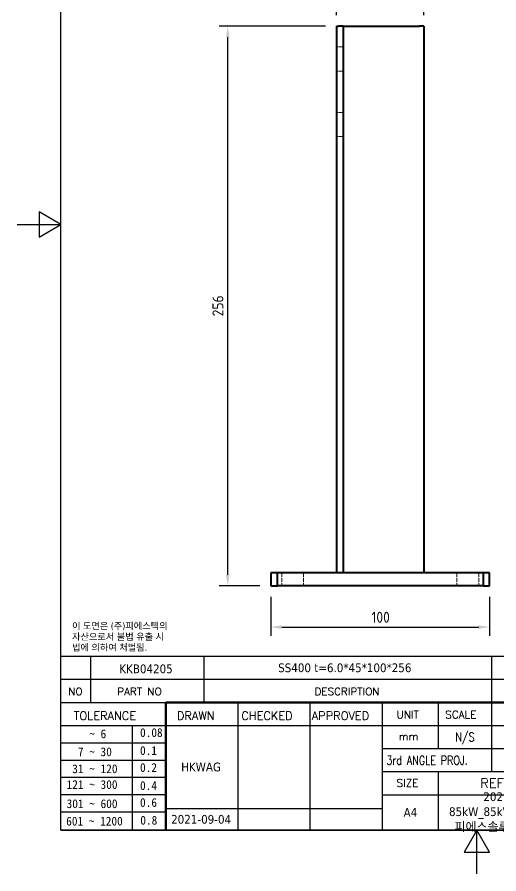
# Model space of a CAD drawing. Header units: millimetres. Extents: x 0 to 420, y 0 to 594.
# Drawn here: x 0 to 220.1, y 0 to 391.8 of the extents above; entities that cross this region are included whole.
import ezdxf
from ezdxf.enums import TextEntityAlignment as Align

# ---------------------------------------------------------------- set-up
doc = ezdxf.new("R2010")
doc.units = ezdxf.units.MM
doc.header["$LTSCALE"] = 2
doc.linetypes.add('DASHED', pattern=[0.2067, 0.1654, -0.0413])
doc.layers.get('0').update_dxf_attribs({"color": 3, "lineweight": 25})
for name, color, linetype, lineweight in [('가려진 것(ISO)', 2, 'DASHED', 18), ('가시적인 것(ISO)', 3, 'Continuous', 40), ('경계(ISO)', 7, 'Continuous', 25), ('기호(ISO)', 5, 'Continuous', 25), ('제목(ISO)', 5, 'Continuous', 50), ('치수(ISO)', 2, 'Continuous', 25), ('해치(ISO)', 7, 'Continuous', 18)]:
    doc.layers.add(name, color=color, linetype=linetype, lineweight=lineweight)
doc.styles.add('HAN_291', font='')
doc.styles.add('HAN_370', font='', dxfattribs={"width": 2})
doc.styles.add('RC_284', font='ROMANC.shx')
doc.styles.add('RC_287', font='ROMANC.shx')
doc.styles.add('RC_292', font='ROMANC.shx')
doc.styles.add('ROMANT_294', font='romant.shx')
doc.styles.add('문자 텍스트_PSTEK_POSCO', font='isocp.shx')
doc.styles.add('치수 텍스트_PSTEK_POSCO', font='isocp.shx')
doc.styles.add('텍스트 스타일198', font='tahoma.ttf')
doc.styles.add('텍스트 스타일333', font='ROMANC.shx', dxfattribs={"width": 0.800000011920929})
doc.styles.get('HAN_291').set_extended_font_data('GulimChe')
doc.styles.get('HAN_370').set_extended_font_data('GulimChe')
doc.dimstyles.new('치수_PSTEK_POSCO', dxfattribs={"dimscale": 2, "dimtxt": 2.5, "dimasz": 2.5, "dimexe": 2, "dimexo": 2.5, "dimgap": 1, "dimtad": 1, "dimrnd": 1e-08, "dimdsep": 46, "dimtxsty": '치수 텍스트_PSTEK_POSCO', "dimcen": 0.09, "dimdle": 10, "dimclrd": 7, "dimclre": 7, "dimclrt": 2, "dimadec": 1, "dimazin": 2, "dimtfac": 1, "dimtmove": 0, "dimatfit": 3, "dimfxl": 0, "dimtolj": 1, "dimlwd": -1, "dimlwe": -1, "dimarcsym": 0})

# ---------------------------------------------------------------- blocks, each defined once
blk = doc.blocks.new('경계 Default Border')
at = {"layer": '경계(ISO)', "flags": 128}
for points in [[(10, 10), (10, 287.0000076293945), (200, 287.0000076293945), (200, 10), (10, 10)], [(0, 148.5000038146973), (10, 148.5000038146973), (5, 151.3867473602295), (5, 145.6132507324219), (10, 148.5000038146973)], [(105, 0), (105, 10), (102.1132469177246, 5), (107.8867530822754, 5), (105, 10)]]:
    blk.add_lwpolyline(points, dxfattribs=at)
blk = doc.blocks.new('제목 블록 PSTEK')
for color, points in [(252, [(317.2195697678507, 17.0593801673321), (322.0326348870767, 21.62682475217465), (322.2781991042243, 21.94392121864296), (317.0471853425802, 16.97985676345368), (318.7512090904202, 16.1899260703855), (316.0018030350395, 12.71868385740789), (316.3356552234328, 13.00206718743325), (318.9235935156908, 16.2694494742633)]), (5, [(321.6183518841322, 17.4193704504104), (319.5281351041078, 18.24969419629727), (322.4505835294948, 22.02344462252142), (317.2195697678507, 17.0593801673321), (318.9235935156908, 16.2694494742633), (316.1741874603099, 12.79820726128571)]), (1, [(324.4839107253602, 19.60711530335299), (325.2419748254881, 19.60711530335299), (325.2419748254881, 20.25857663940324), (321.2266040451076, 20.25857663940324), (321.2266040451076, 19.60711530335299), (321.9846681452406, 19.60711530335299), (321.9846681452406, 15.3430047401139), (324.4839107253602, 15.3430047401139)]), (252, [(321.9846681452406, 19.60711530335299), (321.4042753185749, 19.60711530335299), (321.4042753185749, 19.45905590879572), (321.9846681452406, 19.45905590879572)]), (252, [(324.6615819988275, 19.45905590879572), (325.4196460989604, 19.45905590879572), (325.4196460989604, 20.11051724484596), (325.2419748254881, 20.11051724484596), (325.2419748254881, 19.60711530335299), (324.4839107253602, 19.60711530335299), (324.4839107253602, 15.3430047401139), (322.1623394187076, 15.3430047401139), (322.1623394187076, 15.19494534555726), (324.6615819988275, 15.19494534555726)]), (1, [(329.2277337269622, 20.25857663940324), (325.65654113025, 20.25857663940324), (325.65654113025, 15.3430047401139), (329.3580259941756, 15.3430047401139), (329.3580259941756, 15.9944660761648), (328.1137701654877, 15.9944660761648), (328.1137701654877, 17.56360607323003), (329.2277337269622, 17.56360607323003), (329.2277337269622, 18.25543873810179), (328.1137701654877, 18.25543873810179), (328.1137701654877, 19.60711530335299), (329.2277337269622, 19.60711530335299)]), (252, [(328.2914414389548, 19.45905590879572), (329.4054050004294, 19.45905590879572), (329.4054050004294, 20.11051724484596), (329.2277337269622, 20.11051724484596), (329.2277337269622, 19.60711530335299), (328.1137701654877, 19.60711530335299), (328.1137701654877, 18.25543873810179), (328.2914414389548, 18.25543873810179)]), (1, [(332.3312149849806, 20.25857663940324), (329.8592894925411, 20.25857663940324), (329.8592894925411, 15.3430047401139), (332.3312149849806, 15.3430047401139), (332.3312149849806, 17.4318630164523), (333.0701931098801, 15.3430047401139), (335.4855464857051, 15.3430047401139), (334.2514536401189, 19.30614745124769), (335.4379594596742, 20.25857663940324), (334.3071782107978, 20.25857663940324), (332.3312149849806, 18.99741471888304)]), (252, [(332.5088862584528, 20.1105172448466), (332.3312149849806, 20.1105172448466), (332.3312149849806, 18.99741471888368), (332.5088862584528, 19.11081371413894)]), (252, [(335.6156307331414, 20.11051724484596), (335.2535118015555, 20.11051724484596), (334.2514536401189, 19.30614745124769), (335.4855464857051, 15.3430047401139), (333.1954852176545, 15.3430047401139), (333.2478643833523, 15.19494534555726), (335.6632177591723, 15.19494534555726), (334.4291249135862, 19.15808805669106)]), (252, [(328.2914414389548, 17.41554667867274), (329.4054050004294, 17.41554667867274), (329.4054050004294, 18.10737934354514), (329.2277337269622, 18.10737934354514), (329.2277337269622, 17.56360607323003), (328.1137701654877, 17.56360607323003), (328.1137701654877, 15.9944660761648), (328.2914414389548, 15.9944660761648)]), (252, [(329.5356972676428, 15.8464066816075), (329.3580259941756, 15.8464066816075), (329.3580259941756, 15.3430047401139), (325.8342124037171, 15.3430047401139), (325.8342124037171, 15.19494534555726), (329.5356972676428, 15.19494534555726)]), (252, [(332.5088862584528, 16.92964231796647), (332.3312149849806, 17.43186301645164), (332.3312149849806, 15.3430047401139), (330.0369607660135, 15.3430047401139), (330.0369607660135, 15.19494534555726), (332.5088862584528, 15.19494534555726)])]:
    blk.add_hatch(color=color).paths.add_polyline_path(points)
h = blk.add_hatch(color=1)
edge = h.paths.add_edge_path(flags=0)
edge.add_line((314.2242174273352, 19.60711530335299), (314.2242174273352, 17.00126995915134))
edge.add_line((314.2242174273352, 17.00126995915134), (314.3485873187598, 17.00126995915134))
edge.add_arc((314.3485873187598, 17.6527312952023), 0.6514613360509371, 270, 360)
edge.add_line((315.0000486548106, 17.6527312952023), (315.0000486548106, 18.95565396730211))
edge.add_arc((314.3485873187598, 18.95565396730212), 0.6514613360508712, 0, 90)
edge.add_line((314.3485873187598, 19.60711530335299), (314.2242174273352, 19.60711530335299))
edge = h.paths.add_edge_path()
edge.add_arc((314.9847713324306, 18.28938669179658), 1.969189947606664, 269.9999999999959, 450)
edge.add_line((314.9847713324306, 20.25857663940318), (311.7664314776902, 20.25857663940324))
edge.add_line((311.7664314776902, 20.25857663940324), (311.7664314776902, 15.3430047401139))
edge.add_line((311.7664314776902, 15.3430047401139), (314.2242174273352, 15.3430047401139))
edge.add_line((314.2242174273352, 15.3430047401139), (314.2242174273352, 16.32019674418991))
edge.add_line((314.2242174273352, 16.32019674418991), (314.9847713324307, 16.32019674418991))
h = blk.add_hatch(color=252)
edge = h.paths.add_edge_path()
edge.add_arc((314.9847713324309, 18.28938669179657), 1.969189947606666, 270, 406.8278729790604)
edge.add_arc((315.1624426058984, 18.1413272972396), 1.969189947606962, -90, 53.560984836317004, ccw=False)
edge.add_line((315.1624426058984, 16.17213734963263), (314.4018887008024, 16.17213734963263))
edge.add_line((314.4018887008024, 16.17213734963263), (314.4018887008024, 15.19494534555726))
edge.add_line((314.4018887008024, 15.19494534555726), (311.9441027511573, 15.19494534555726))
edge.add_line((311.9441027511573, 15.19494534555726), (311.9441027511573, 15.3430047401139))
edge.add_line((311.9441027511573, 15.3430047401139), (314.2242174273352, 15.3430047401139))
edge.add_line((314.2242174273352, 15.3430047401139), (314.2242174273352, 16.32019674418991))
edge.add_line((314.2242174273352, 16.32019674418991), (314.9847713324309, 16.32019674418991))
h = blk.add_hatch(color=252)
edge = h.paths.add_edge_path()
edge.add_line((314.4018887008024, 19.45905590879572), (314.5262585922315, 19.45905590879572))
edge.add_arc((314.5262585922314, 18.80759457274939), 0.6514613360463194, 60.4189348879147, 90.00000000000318, ccw=False)
edge.add_arc((314.3485873187602, 18.95565396730057), 0.6514613360524251, 39.96992292766206, 90.00000000009999)
edge.add_line((314.3485873187591, 19.60711530335307), (314.2242174273352, 19.60711530335298))
edge.add_line((314.2242174273352, 19.60711530335299), (314.2242174273352, 17.00126995915134))
edge.add_line((314.2242174273352, 17.00126995915134), (314.3485873187591, 17.00126995915134))
edge.add_arc((314.3485873187568, 17.652731295233), 0.6514613360816299, 270.0000000002, 274.6930825552478)
edge.add_line((314.4018887008024, 17.0034541317032), (314.4018887008024, 19.45905590879572))
at = {"layer": '해치(ISO)', "true_color": 0x27d1fc}
h = blk.add_hatch(color=140, dxfattribs=at)
edge = h.paths.add_edge_path()
edge.add_ellipse((330.3660919371412, 20.15576403068321), major_axis=(9.100907360794343, 0), ratio=0.4069904968023172, start_angle=301.3098473703837, end_angle=507.7436900681698)
edge.add_ellipse((331.5340919371412, 20.4634168429492), major_axis=(-9.82350664112931, 0), ratio=0.3942600559756514, start_angle=111.51207141178469, end_angle=334.47025347086895, ccw=False)
edge.add_line((335.1363447531188, 16.8601935978785), (335.0955236905705, 16.99119398620872))
at = {"color": 180}
for p, q in [((182.475792979055, 11.79100474011392), (182.4757929790549, 51.56524660363496)), ((182.4757929790549, 51.56524660363496), (372.4757929537551, 51.56524660363496)), ((189.2651435055721, 51.56524660363496), (189.2651435055722, 41.00524660363494)), ((215.2152739891528, 41.00524660363494), (215.2152739891528, 51.56524660363496)), ((280.8758854511282, 51.56524660363496), (280.8758854511282, 41.00524660363494)), ((310.0881549537552, 51.56524660363496), (310.0881549537553, 41.00524660363494)), ((316.9044520275131, 51.56524660363496), (316.9044520275127, 41.00524660363494)), ((338.4566026226726, 51.56524660363496), (338.4566026226727, 41.00524660363494)), ((372.4757929537551, 51.56524660363496), (372.4757929537551, 11.79100474011389)), ((182.475792979055, 46.2852466036349), (372.4757929537551, 46.28524660363492)), ((182.475792979055, 41.00524660363493), (206.451475290024, 41.00524660363493)), ((222.9401812389276, 11.79100474011392), (222.9401812389276, 41.00524660363494)), ((239.4288871878316, 11.79100474011392), (239.4288871878316, 41.00524660363494)), ((255.9175931367356, 11.79100474011392), (255.9175931367356, 41.00524660363494)), ((268.6918866058747, 41.00524660363494), (268.6918866058747, 30.44524660363498)), ((280.8758854511282, 41.00524660363494), (280.8758854511282, 25.16524660363502)), ((310.088154953755, 41.00524660363494), (310.088154953755, 11.79100474011392)), ((182.475792979055, 35.72524660363497), (206.451475290024, 35.72524660363497)), ((198.8621818849491, 12.02524660363491), (198.8621818849491, 35.72524660363497)), ((206.451475290024, 35.72524660363497), (372.4757929537551, 35.72524660363497)), ((182.475792979055, 31.77524660363492), (206.451475290024, 31.77524660363492)), ((255.917593136736, 30.44524660363498), (372.4757929537552, 30.44524660363501)), ((182.475792979055, 27.82524660363487), (206.451475290024, 27.82524660363487)), ((182.475792979055, 23.87524660363505), (206.451475290024, 23.87524660363505)), ((255.9175931367359, 25.16524660363502), (372.4757929537552, 25.165246603635)), ((268.6918866058744, 25.16524660363502), (268.6918866058744, 11.79100474011392)), ((182.475792979055, 19.92524660363478), (206.451475290024, 19.92524660363478)), ((255.9175931367359, 19.88524660363481), (310.0881549537553, 19.88524660363481)), ((182.475792979055, 15.97524660363496), (206.451475290024, 15.97524660363496)), ((206.451475290024, 16.74100474011396), (255.9175931367359, 16.74100474011396)), ((182.475792979055, 11.79100474011392), (372.4757929537551, 11.79100474011389))]:
    blk.add_line(p, q, dxfattribs=at)
at = {"color": 7, "lineweight": 50}
for p, q in [((206.4514752900237, 11.79100474011392), (206.4514752900237, 41.00524660363494)), ((206.451475290024, 41.00524660363494), (372.4757929537551, 41.00524660363496))]:
    blk.add_line(p, q, dxfattribs=at)
at = {"color": 7}
for p, q in [((322.2781991042243, 21.94392121864296), (317.0471853425802, 16.97985676345368)), ((322.4505835294948, 22.02344462252142), (317.2195697678507, 17.0593801673321)), ((317.2195697678507, 17.0593801673321), (322.0326348870767, 21.62682475217465)), ((319.5281351041078, 18.24969419629727), (322.4505835294948, 22.02344462252142)), ((322.0326348870767, 21.62682475217465), (322.2781991042243, 21.94392121864296)), ((311.7664314776902, 20.25900474011391), (311.7664314776902, 15.34300474011391)), ((314.9847713324309, 20.25857663940324), (311.7664314776902, 20.25857663940324)), ((314.9847713324309, 20.25857663940324), (311.7664314776902, 20.25857663940324)), ((311.7664314776902, 20.25857663940324), (311.7664314776902, 15.3430047401139)), ((314.2242174273352, 17.00126995915134), (314.2242174273352, 19.60711530335299)), ((314.2242174273352, 19.60711530335299), (314.3485873187591, 19.60711530335299)), ((314.3485873187591, 19.60711530335299), (314.2242174273352, 19.60711530335299)), ((314.2242174273352, 19.60711530335299), (314.2242174273352, 17.00126995915134)), ((314.2242174273352, 17.00126995915134), (314.2242174273352, 19.60711530335299)), ((314.2242174273352, 19.60711530335299), (314.3485873187591, 19.60711530335299)), ((325.2419748254881, 20.25857663940324), (321.2266040451076, 20.25857663940324)), ((321.2266040451076, 20.25857663940324), (321.2266040451076, 19.60711530335299)), ((325.2419748254881, 20.25857663940324), (321.2266040451076, 20.25857663940324)), ((321.2266040451076, 20.25857663940324), (321.2266040451076, 19.60711530335299)), ((321.2266040451076, 19.60711530335299), (321.9846681452406, 19.60711530335299)), ((321.2266040451076, 19.60711530335299), (321.9846681452406, 19.60711530335299)), ((321.4042753185749, 19.60711530335299), (321.4042753185749, 19.45905590879572)), ((321.9846681452406, 19.60711530335299), (321.4042753185749, 19.60711530335299)), ((321.9846681452406, 19.60711530335299), (321.9846681452406, 15.3430047401139)), ((321.9846681452406, 19.45905590879572), (321.9846681452406, 19.60711530335299)), ((321.9846681452406, 19.60711530335299), (321.9846681452406, 15.3430047401139)), ((324.4839107253602, 19.60711530335299), (325.2419748254881, 19.60711530335299)), ((324.4839107253602, 15.3430047401139), (324.4839107253602, 19.60711530335299)), ((325.2419748254881, 19.60711530335299), (324.4839107253602, 19.60711530335299)), ((324.4839107253602, 19.60711530335299), (324.4839107253602, 15.3430047401139)), ((324.4839107253602, 19.60711530335299), (325.2419748254881, 19.60711530335299)), ((324.4839107253602, 15.3430047401139), (324.4839107253602, 19.60711530335299)), ((325.2419748254881, 19.60711530335299), (325.2419748254881, 20.25857663940324)), ((325.2419748254881, 19.60711530335299), (325.2419748254881, 20.25857663940324)), ((325.4196460989604, 20.11051724484596), (325.2419748254881, 20.11051724484596)), ((325.2419748254881, 20.11051724484596), (325.2419748254881, 19.60711530335299)), ((325.4196460989604, 19.45905590879572), (325.4196460989604, 20.11051724484596)), ((329.2277337269622, 20.25857663940324), (325.65654113025, 20.25857663940324)), ((325.65654113025, 20.25857663940324), (325.65654113025, 15.3430047401139)), ((325.65654113025, 20.25857663940324), (325.65654113025, 15.3430047401139)), ((329.2277337269622, 20.25857663940324), (325.65654113025, 20.25857663940324)), ((328.1137701654877, 18.25543873810179), (328.1137701654877, 19.60711530335299)), ((328.1137701654877, 19.60711530335299), (329.2277337269622, 19.60711530335299)), ((329.2277337269622, 19.60711530335299), (328.1137701654877, 19.60711530335299)), ((328.1137701654877, 19.60711530335299), (328.1137701654877, 18.25543873810179)), ((328.1137701654877, 18.25543873810179), (328.1137701654877, 19.60711530335299)), ((328.1137701654877, 19.60711530335299), (329.2277337269622, 19.60711530335299)), ((329.2277337269622, 19.60711530335299), (329.2277337269622, 20.25857663940324)), ((329.2277337269622, 19.60711530335299), (329.2277337269622, 20.25857663940324)), ((329.4054050004294, 20.11051724484596), (329.2277337269622, 20.11051724484596)), ((329.2277337269622, 20.11051724484596), (329.2277337269622, 19.60711530335299)), ((329.4054050004294, 19.45905590879572), (329.4054050004294, 20.11051724484596)), ((332.3312149849806, 20.25857663940324), (329.8592894925411, 20.25857663940324)), ((329.8592894925411, 20.25857663940324), (329.8592894925411, 15.3430047401139)), ((329.8592894925411, 20.25857663940324), (329.8592894925411, 15.3430047401139)), ((332.3312149849806, 20.25857663940324), (329.8592894925411, 20.25857663940324)), ((334.3071782107978, 20.25857663940324), (332.3312149849806, 18.99741471888304)), ((332.3312149849806, 18.99741471888304), (332.3312149849806, 20.25857663940324)), ((334.3071782107978, 20.25857663940324), (332.3312149849806, 18.99741471888304)), ((332.3312149849806, 18.99741471888304), (332.3312149849806, 20.25857663940324)), ((332.5088862584528, 20.1105172448466), (332.3312149849806, 20.1105172448466)), ((332.3312149849806, 20.1105172448466), (332.3312149849806, 18.99741471888368)), ((332.5088862584528, 19.11081371413894), (332.5088862584528, 20.1105172448466)), ((334.2514536401189, 19.30614745124769), (335.4379594596742, 20.25857663940324)), ((334.2514536401189, 19.30614745124769), (335.4379594596742, 20.25857663940324)), ((335.2535118015555, 20.11051724484596), (334.2514536401189, 19.30614745124769)), ((335.4379594596742, 20.25857663940324), (334.3071782107978, 20.25857663940324)), ((335.4379594596742, 20.25857663940324), (334.3071782107978, 20.25857663940324)), ((334.4291249135862, 19.15808805669104), (335.6156307331414, 20.11051724484596)), ((335.6156307331414, 20.11051724484596), (335.2535118015555, 20.11051724484596)), ((314.4018887008024, 19.45905590879572), (314.5262585922314, 19.45905590879572)), ((314.4018887008024, 17.0034541317032), (314.4018887008024, 19.45905590879572)), ((315.0000486548106, 18.95565396730275), (315.0000486548106, 17.65273129520161)), ((315.0000486548106, 18.95565396730275), (315.0000486548106, 17.65273129520161)), ((321.6183518841322, 17.4193704504104), (319.5281351041078, 18.24969419629727)), ((321.4042753185749, 19.45905590879572), (321.9846681452406, 19.45905590879572)), ((324.6615819988275, 19.45905590879572), (325.4196460989604, 19.45905590879572)), ((324.6615819988275, 15.19494534555726), (324.6615819988275, 19.45905590879572)), ((329.2277337269622, 18.25543873810179), (328.1137701654877, 18.25543873810179)), ((328.1137701654877, 18.25543873810179), (328.2914414389548, 18.25543873810179)), ((329.2277337269622, 18.25543873810179), (328.1137701654877, 18.25543873810179)), ((328.2914414389548, 18.25543873810179), (328.2914414389548, 19.45905590879572)), ((328.2914414389548, 19.45905590879572), (329.4054050004294, 19.45905590879572)), ((329.2277337269622, 17.56360607323003), (329.2277337269622, 18.25543873810179)), ((329.2277337269622, 17.56360607323003), (329.2277337269622, 18.25543873810179)), ((329.4054050004294, 18.10737934354514), (329.2277337269622, 18.10737934354514)), ((329.2277337269622, 18.10737934354514), (329.2277337269622, 17.56360607323003)), ((329.4054050004294, 17.41554667867274), (329.4054050004294, 18.10737934354514)), ((332.3312149849806, 18.99741471888368), (332.5088862584528, 19.11081371413894)), ((335.4855464857051, 15.3430047401139), (334.2514536401189, 19.30614745124769)), ((334.2514536401189, 19.30614745124769), (335.4855464857051, 15.3430047401139)), ((335.4855464857051, 15.3430047401139), (334.2514536401189, 19.30614745124769)), ((335.6632177591723, 15.19494534555726), (334.4291249135862, 19.15808805669104)), ((345.0447381189468, 17.50375595811051), (344.9867755289346, 17.689895936919)), ((314.3485873187591, 17.00126995915134), (314.2242174273352, 17.00126995915134)), ((314.2242174273352, 17.00126995915134), (314.3485873187591, 17.00126995915134)), ((314.3485873187591, 17.00126995915134), (314.2242174273352, 17.00126995915134)), ((314.2242174273352, 16.32019674418991), (314.9847713324309, 16.32019674418991)), ((314.2242174273352, 15.3430047401139), (314.2242174273352, 16.32019674418991)), ((314.9847713324309, 16.32019674418991), (314.2242174273352, 16.32019674418991)), ((314.2242174273352, 16.32019674418991), (314.2242174273352, 15.3430047401139)), ((314.2242174273352, 16.32019674418991), (314.9847713324309, 16.32019674418991)), ((314.2242174273352, 15.3430047401139), (314.2242174273352, 16.32019674418991)), ((314.4018887008024, 16.17213734963263), (315.162442605898, 16.17213734963263)), ((314.4018887008024, 15.19494534555726), (314.4018887008024, 16.17213734963263)), ((318.7512090904202, 16.1899260703855), (316.0018030350395, 12.71868385740789)), ((316.1741874603099, 12.79820726128571), (321.6183518841322, 17.4193704504104)), ((318.9235935156908, 16.2694494742633), (316.1741874603099, 12.79820726128571)), ((316.3356552234328, 13.00206718743325), (318.9235935156908, 16.2694494742633)), ((317.0471853425802, 16.97985676345368), (318.7512090904202, 16.1899260703855)), ((318.9235935156908, 16.2694494742633), (317.2195697678507, 17.0593801673321)), ((317.2195697678507, 17.0593801673321), (318.9235935156908, 16.2694494742633)), ((328.1137701654877, 17.56360607323003), (329.2277337269622, 17.56360607323003)), ((328.1137701654877, 15.9944660761648), (328.1137701654877, 17.56360607323003)), ((329.2277337269622, 17.56360607323003), (328.1137701654877, 17.56360607323003)), ((328.1137701654877, 17.56360607323003), (328.1137701654877, 15.9944660761648)), ((328.1137701654877, 17.56360607323003), (329.2277337269622, 17.56360607323003)), ((328.1137701654877, 15.9944660761648), (328.1137701654877, 17.56360607323003)), ((329.3580259941756, 15.9944660761648), (328.1137701654877, 15.9944660761648)), ((328.1137701654877, 15.9944660761648), (328.2914414389548, 15.9944660761648)), ((329.3580259941756, 15.9944660761648), (328.1137701654877, 15.9944660761648)), ((328.2914414389548, 15.9944660761648), (328.2914414389548, 17.41554667867274)), ((328.2914414389548, 17.41554667867274), (329.4054050004294, 17.41554667867274)), ((329.3580259941756, 15.3430047401139), (329.3580259941756, 15.9944660761648)), ((329.3580259941756, 15.3430047401139), (329.3580259941756, 15.9944660761648)), ((329.5356972676428, 15.8464066816075), (329.3580259941756, 15.8464066816075)), ((329.3580259941756, 15.8464066816075), (329.3580259941756, 15.3430047401139)), ((329.5356972676428, 15.19494534555726), (329.5356972676428, 15.8464066816075)), ((332.3312149849806, 17.4318630164523), (333.0701931098801, 15.3430047401139)), ((332.3312149849806, 15.3430047401139), (332.3312149849806, 17.4318630164523)), ((332.5088862584528, 16.92964231796647), (332.3312149849806, 17.43186301645164)), ((332.3312149849806, 17.43186301645164), (332.3312149849806, 15.3430047401139)), ((332.3312149849806, 17.4318630164523), (333.0701931098801, 15.3430047401139)), ((332.3312149849806, 15.3430047401139), (332.3312149849806, 17.4318630164523)), ((332.5088862584528, 15.19494534555726), (332.5088862584528, 16.92964231796647)), ((311.7664314776902, 15.3430047401139), (314.2242174273352, 15.3430047401139)), ((311.7664314776902, 15.3430047401139), (314.2242174273352, 15.3430047401139)), ((314.2242174273352, 15.3430047401139), (311.9441027511573, 15.3430047401139)), ((311.9441027511573, 15.3430047401139), (311.9441027511573, 15.19494534555726)), ((311.9441027511573, 15.19494534555726), (314.4018887008024, 15.19494534555726)), ((321.9846681452406, 15.3430047401139), (324.4839107253602, 15.3430047401139)), ((321.9846681452406, 15.3430047401139), (324.4839107253602, 15.3430047401139)), ((324.4839107253602, 15.3430047401139), (322.1623394187076, 15.3430047401139)), ((322.1623394187076, 15.3430047401139), (322.1623394187076, 15.19494534555726)), ((322.1623394187076, 15.19494534555726), (324.6615819988275, 15.19494534555726)), ((325.65654113025, 15.3430047401139), (329.3580259941756, 15.3430047401139)), ((325.65654113025, 15.3430047401139), (329.3580259941756, 15.3430047401139)), ((329.3580259941756, 15.3430047401139), (325.8342124037171, 15.3430047401139)), ((325.8342124037171, 15.3430047401139), (325.8342124037171, 15.19494534555726)), ((325.8342124037171, 15.19494534555726), (329.5356972676428, 15.19494534555726)), ((329.8592894925411, 15.3430047401139), (332.3312149849806, 15.3430047401139)), ((329.8592894925411, 15.3430047401139), (332.3312149849806, 15.3430047401139)), ((332.3312149849806, 15.3430047401139), (330.0369607660135, 15.3430047401139)), ((330.0369607660135, 15.3430047401139), (330.0369607660135, 15.19494534555726)), ((330.0369607660135, 15.19494534555726), (332.5088862584528, 15.19494534555726)), ((333.0701931098801, 15.3430047401139), (335.4855464857051, 15.3430047401139)), ((333.0701931098801, 15.3430047401139), (335.4855464857051, 15.3430047401139)), ((335.4855464857051, 15.3430047401139), (333.1954852176545, 15.3430047401139)), ((333.1954852176545, 15.3430047401139), (333.2478643833523, 15.19494534555726)), ((333.2478643833523, 15.19494534555726), (335.6632177591723, 15.19494534555726)), ((316.0018030350395, 12.71868385740789), (316.3356552234328, 13.00206718743325))]:
    blk.add_line(p, q, dxfattribs=at)
at = {"color": 5}
for p, q in [((322.4505835294948, 22.02344462252142), (317.2195697678507, 17.0593801673321)), ((319.5281351041078, 18.24969419629727), (322.4505835294948, 22.02344462252142)), ((321.6183518841322, 17.4193704504104), (319.5281351041078, 18.24969419629727)), ((316.1741874603099, 12.79820726128571), (321.6183518841322, 17.4193704504104)), ((318.9235935156908, 16.2694494742633), (316.1741874603099, 12.79820726128571)), ((317.2195697678507, 17.0593801673321), (318.9235935156908, 16.2694494742633))]:
    blk.add_line(p, q, dxfattribs=at)
at = {"color": 1}
for p, q in [((314.9847713324309, 20.25857663940324), (311.7664314776902, 20.25857663940324)), ((311.7664314776902, 20.25857663940324), (311.7664314776902, 15.3430047401139)), ((314.2242174273352, 17.00126995915134), (314.2242174273352, 19.60711530335299)), ((314.2242174273352, 19.60711530335299), (314.3485873187591, 19.60711530335299)), ((325.2419748254881, 20.25857663940324), (321.2266040451076, 20.25857663940324)), ((321.2266040451076, 20.25857663940324), (321.2266040451076, 19.60711530335299)), ((321.2266040451076, 19.60711530335299), (321.9846681452406, 19.60711530335299)), ((321.9846681452406, 19.60711530335299), (321.9846681452406, 15.3430047401139)), ((324.4839107253602, 19.60711530335299), (325.2419748254881, 19.60711530335299)), ((324.4839107253602, 15.3430047401139), (324.4839107253602, 19.60711530335299)), ((325.2419748254881, 19.60711530335299), (325.2419748254881, 20.25857663940324)), ((329.2277337269622, 20.25857663940324), (325.65654113025, 20.25857663940324)), ((325.65654113025, 20.25857663940324), (325.65654113025, 15.3430047401139)), ((328.1137701654877, 18.25543873810179), (328.1137701654877, 19.60711530335299)), ((328.1137701654877, 19.60711530335299), (329.2277337269622, 19.60711530335299)), ((329.2277337269622, 19.60711530335299), (329.2277337269622, 20.25857663940324)), ((332.3312149849806, 20.25857663940324), (329.8592894925411, 20.25857663940324)), ((329.8592894925411, 20.25857663940324), (329.8592894925411, 15.3430047401139)), ((334.3071782107978, 20.25857663940324), (332.3312149849806, 18.99741471888304)), ((332.3312149849806, 18.99741471888304), (332.3312149849806, 20.25857663940324)), ((334.2514536401189, 19.30614745124769), (335.4379594596742, 20.25857663940324)), ((335.4379594596742, 20.25857663940324), (334.3071782107978, 20.25857663940324)), ((315.0000486548106, 18.95565396730275), (315.0000486548106, 17.65273129520161)), ((329.2277337269622, 18.25543873810179), (328.1137701654877, 18.25543873810179)), ((329.2277337269622, 17.56360607323003), (329.2277337269622, 18.25543873810179)), ((335.4855464857051, 15.3430047401139), (334.2514536401189, 19.30614745124769)), ((314.3485873187591, 17.00126995915134), (314.2242174273352, 17.00126995915134)), ((314.2242174273352, 16.32019674418991), (314.9847713324309, 16.32019674418991)), ((314.2242174273352, 15.3430047401139), (314.2242174273352, 16.32019674418991)), ((328.1137701654877, 17.56360607323003), (329.2277337269622, 17.56360607323003)), ((328.1137701654877, 15.9944660761648), (328.1137701654877, 17.56360607323003)), ((329.3580259941756, 15.9944660761648), (328.1137701654877, 15.9944660761648)), ((329.3580259941756, 15.3430047401139), (329.3580259941756, 15.9944660761648)), ((332.3312149849806, 17.4318630164523), (333.0701931098801, 15.3430047401139)), ((332.3312149849806, 15.3430047401139), (332.3312149849806, 17.4318630164523)), ((311.7664314776902, 15.3430047401139), (314.2242174273352, 15.3430047401139)), ((321.9846681452406, 15.3430047401139), (324.4839107253602, 15.3430047401139)), ((325.65654113025, 15.3430047401139), (329.3580259941756, 15.3430047401139)), ((329.8592894925411, 15.3430047401139), (332.3312149849806, 15.3430047401139)), ((333.0701931098801, 15.3430047401139), (335.4855464857051, 15.3430047401139))]:
    blk.add_line(p, q, dxfattribs=at)
at = {"color": 7}
for centre, radius, start, end in [((314.3485873187598, 18.95565396730211), 0.6514613360508712, 0, 90), ((314.3485873187602, 18.95565396730057), 0.6514613360524251, 39.96992292766117, 90), ((314.3485873187598, 18.95565396730212), 0.6514613360508712, 0, 90), ((314.9847713324309, 18.28938669179658), 1.969189947606665, 270, 90), ((314.9847713324309, 18.28938669179658), 1.969189947606665, 270, 90), ((314.9847713324307, 18.2893866917965), 1.969189947606594, 270, 46.82787297909833), ((315.1624426058984, 18.1413272972396), 1.969189947606961, 270, 53.56098483636067), ((314.3485873187597, 17.65273129520228), 0.6514613360509381, 270, 0), ((314.3485873187598, 17.6527312952023), 0.6514613360509381, 270, 0), ((314.5262585922314, 18.80759457274939), 0.6514613360463193, 60.41893488791137, 90), ((314.3485873187568, 17.652731295233), 0.6514613360816299, 270, 274.6930825552478)]:
    blk.add_arc(centre, radius, start, end, dxfattribs=at)
at = {"color": 1}
for centre, radius, start, end in [((314.3485873187598, 18.95565396730211), 0.6514613360508712, 0, 90), ((314.9847713324309, 18.28938669179657), 1.969189947606665, 270, 90), ((314.3485873187598, 17.6527312952023), 0.6514613360509381, 270, 0)]:
    blk.add_arc(centre, radius, start, end, dxfattribs=at)
at = {"layer": '제목(ISO)', "lineweight": 18}
blk.add_line((182.475792979055, 35.72500474011393), (182.475792979055, 11.79100474011392), dxfattribs=at)
at = {"layer": '제목(ISO)'}
for p, q in [((322.2781991042243, 21.94392121864296), (317.0471853425802, 16.97985676345368)), ((322.4505835294948, 22.02344462252142), (317.2195697678507, 17.0593801673321)), ((317.2195697678507, 17.0593801673321), (322.0326348870767, 21.62682475217465)), ((319.5281351041078, 18.24969419629727), (322.4505835294948, 22.02344462252142)), ((322.0326348870767, 21.62682475217465), (322.2781991042243, 21.94392121864296)), ((314.9847713324306, 20.25857663940324), (311.7664314776902, 20.25857663940324)), ((311.7664314776902, 20.25857663940324), (311.7664314776902, 15.3430047401139)), ((314.2242174273352, 17.00126995915134), (314.2242174273352, 19.60711530335299)), ((314.2242174273352, 19.60711530335299), (314.3485873187598, 19.60711530335299)), ((314.3485873187591, 19.60711530335299), (314.2242174273352, 19.60711530335299)), ((314.2242174273352, 19.60711530335299), (314.2242174273352, 17.00126995915134)), ((325.2419748254881, 20.25857663940324), (321.2266040451076, 20.25857663940324)), ((321.2266040451076, 20.25857663940324), (321.2266040451076, 19.60711530335299)), ((321.2266040451076, 19.60711530335299), (321.9846681452406, 19.60711530335299)), ((321.9846681452406, 19.60711530335299), (321.4042753185749, 19.60711530335299)), ((321.4042753185749, 19.60711530335299), (321.4042753185749, 19.45905590879572)), ((321.9846681452406, 19.60711530335299), (321.9846681452406, 15.3430047401139)), ((321.9846681452406, 19.45905590879572), (321.9846681452406, 19.60711530335299)), ((324.4839107253602, 19.60711530335299), (325.2419748254881, 19.60711530335299)), ((324.4839107253602, 15.3430047401139), (324.4839107253602, 19.60711530335299)), ((325.2419748254881, 19.60711530335299), (324.4839107253602, 19.60711530335299)), ((324.4839107253602, 19.60711530335299), (324.4839107253602, 15.3430047401139)), ((325.2419748254881, 19.60711530335299), (325.2419748254881, 20.25857663940324)), ((325.4196460989604, 20.11051724484596), (325.2419748254881, 20.11051724484596)), ((325.2419748254881, 20.11051724484596), (325.2419748254881, 19.60711530335299)), ((325.4196460989604, 19.45905590879572), (325.4196460989604, 20.11051724484596)), ((329.2277337269622, 20.25857663940324), (325.65654113025, 20.25857663940324)), ((325.65654113025, 20.25857663940324), (325.65654113025, 15.3430047401139)), ((328.1137701654877, 18.25543873810179), (328.1137701654877, 19.60711530335299)), ((328.1137701654877, 19.60711530335299), (329.2277337269622, 19.60711530335299)), ((329.2277337269622, 19.60711530335299), (328.1137701654877, 19.60711530335299)), ((328.1137701654877, 19.60711530335299), (328.1137701654877, 18.25543873810179)), ((329.2277337269622, 19.60711530335299), (329.2277337269622, 20.25857663940324)), ((329.4054050004294, 20.11051724484596), (329.2277337269622, 20.11051724484596)), ((329.2277337269622, 20.11051724484596), (329.2277337269622, 19.60711530335299)), ((329.4054050004294, 19.45905590879572), (329.4054050004294, 20.11051724484596)), ((332.3312149849806, 20.25857663940324), (329.8592894925411, 20.25857663940324)), ((329.8592894925411, 20.25857663940324), (329.8592894925411, 15.3430047401139)), ((334.3071782107978, 20.25857663940324), (332.3312149849806, 18.99741471888304)), ((332.3312149849806, 18.99741471888304), (332.3312149849806, 20.25857663940324)), ((332.5088862584528, 20.1105172448466), (332.3312149849806, 20.1105172448466)), ((332.3312149849806, 20.1105172448466), (332.3312149849806, 18.99741471888368)), ((332.5088862584528, 19.11081371413894), (332.5088862584528, 20.1105172448466)), ((334.2514536401189, 19.30614745124769), (335.4379594596742, 20.25857663940324)), ((335.2535118015555, 20.11051724484596), (334.2514536401189, 19.30614745124769)), ((335.4379594596742, 20.25857663940324), (334.3071782107978, 20.25857663940324)), ((334.4291249135862, 19.15808805669106), (335.6156307331414, 20.11051724484596)), ((335.6156307331414, 20.11051724484596), (335.2535118015555, 20.11051724484596)), ((314.4018887008024, 19.45905590879572), (314.5262585922314, 19.45905590879572)), ((314.4018887008024, 17.0034541317032), (314.4018887008024, 19.45905590879572)), ((315.0000486548106, 18.95565396730211), (315.0000486548106, 17.6527312952023)), ((321.6183518841322, 17.4193704504104), (319.5281351041078, 18.24969419629727)), ((321.4042753185749, 19.45905590879572), (321.9846681452406, 19.45905590879572)), ((324.6615819988275, 19.45905590879572), (325.4196460989604, 19.45905590879572)), ((324.6615819988275, 15.19494534555726), (324.6615819988275, 19.45905590879572)), ((329.2277337269622, 18.25543873810179), (328.1137701654877, 18.25543873810179)), ((328.1137701654877, 18.25543873810179), (328.2914414389548, 18.25543873810179)), ((328.2914414389548, 19.45905590879572), (329.4054050004294, 19.45905590879572)), ((328.2914414389548, 18.25543873810179), (328.2914414389548, 19.45905590879572)), ((329.2277337269622, 17.56360607323003), (329.2277337269622, 18.25543873810179)), ((329.4054050004294, 18.10737934354514), (329.2277337269622, 18.10737934354514)), ((329.2277337269622, 18.10737934354514), (329.2277337269622, 17.56360607323003)), ((329.4054050004294, 17.41554667867274), (329.4054050004294, 18.10737934354514)), ((332.3312149849806, 18.99741471888368), (332.5088862584528, 19.11081371413894)), ((335.4855464857051, 15.3430047401139), (334.2514536401189, 19.30614745124769)), ((334.2514536401189, 19.30614745124769), (335.4855464857051, 15.3430047401139)), ((335.6632177591723, 15.19494534555726), (334.4291249135862, 19.15808805669106)), ((314.3485873187598, 17.00126995915134), (314.2242174273352, 17.00126995915134)), ((314.2242174273352, 17.00126995915134), (314.3485873187591, 17.00126995915134)), ((314.2242174273352, 15.3430047401139), (314.2242174273352, 16.32019674418991)), ((314.2242174273352, 16.32019674418991), (314.9847713324307, 16.32019674418991)), ((314.9847713324309, 16.32019674418991), (314.2242174273352, 16.32019674418991)), ((314.2242174273352, 16.32019674418991), (314.2242174273352, 15.3430047401139)), ((314.4018887008024, 15.19494534555726), (314.4018887008024, 16.17213734963263)), ((314.4018887008024, 16.17213734963263), (315.1624426058984, 16.17213734963263)), ((318.7512090904202, 16.1899260703855), (316.0018030350395, 12.71868385740789)), ((316.1741874603099, 12.79820726128571), (321.6183518841322, 17.4193704504104)), ((318.9235935156908, 16.2694494742633), (316.1741874603099, 12.79820726128571)), ((316.3356552234328, 13.00206718743325), (318.9235935156908, 16.2694494742633)), ((317.0471853425802, 16.97985676345368), (318.7512090904202, 16.1899260703855)), ((317.2195697678507, 17.0593801673321), (318.9235935156908, 16.2694494742633)), ((318.9235935156908, 16.2694494742633), (317.2195697678507, 17.0593801673321)), ((328.1137701654877, 15.9944660761648), (328.1137701654877, 17.56360607323003)), ((328.1137701654877, 17.56360607323003), (329.2277337269622, 17.56360607323003)), ((329.2277337269622, 17.56360607323003), (328.1137701654877, 17.56360607323003)), ((328.1137701654877, 17.56360607323003), (328.1137701654877, 15.9944660761648)), ((329.3580259941756, 15.9944660761648), (328.1137701654877, 15.9944660761648)), ((328.1137701654877, 15.9944660761648), (328.2914414389548, 15.9944660761648)), ((328.2914414389548, 17.41554667867274), (329.4054050004294, 17.41554667867274)), ((328.2914414389548, 15.9944660761648), (328.2914414389548, 17.41554667867274)), ((329.3580259941756, 15.3430047401139), (329.3580259941756, 15.9944660761648)), ((329.5356972676428, 15.8464066816075), (329.3580259941756, 15.8464066816075)), ((329.3580259941756, 15.8464066816075), (329.3580259941756, 15.3430047401139)), ((329.5356972676428, 15.19494534555726), (329.5356972676428, 15.8464066816075)), ((332.3312149849806, 15.3430047401139), (332.3312149849806, 17.4318630164523)), ((332.3312149849806, 17.4318630164523), (333.0701931098801, 15.3430047401139)), ((332.5088862584528, 16.92964231796647), (332.3312149849806, 17.43186301645164)), ((332.3312149849806, 17.43186301645164), (332.3312149849806, 15.3430047401139)), ((332.5088862584528, 15.19494534555726), (332.5088862584528, 16.92964231796647)), ((311.7664314776902, 15.3430047401139), (314.2242174273352, 15.3430047401139)), ((314.2242174273352, 15.3430047401139), (311.9441027511573, 15.3430047401139)), ((311.9441027511573, 15.3430047401139), (311.9441027511573, 15.19494534555726)), ((311.9441027511573, 15.19494534555726), (314.4018887008024, 15.19494534555726)), ((321.9846681452406, 15.3430047401139), (324.4839107253602, 15.3430047401139)), ((324.4839107253602, 15.3430047401139), (322.1623394187076, 15.3430047401139)), ((322.1623394187076, 15.3430047401139), (322.1623394187076, 15.19494534555726)), ((322.1623394187076, 15.19494534555726), (324.6615819988275, 15.19494534555726)), ((325.65654113025, 15.3430047401139), (329.3580259941756, 15.3430047401139)), ((329.3580259941756, 15.3430047401139), (325.8342124037171, 15.3430047401139)), ((325.8342124037171, 15.3430047401139), (325.8342124037171, 15.19494534555726)), ((325.8342124037171, 15.19494534555726), (329.5356972676428, 15.19494534555726)), ((329.8592894925411, 15.3430047401139), (332.3312149849806, 15.3430047401139)), ((332.3312149849806, 15.3430047401139), (330.0369607660135, 15.3430047401139)), ((330.0369607660135, 15.3430047401139), (330.0369607660135, 15.19494534555726)), ((330.0369607660135, 15.19494534555726), (332.5088862584528, 15.19494534555726)), ((333.0701931098801, 15.3430047401139), (335.4855464857051, 15.3430047401139)), ((335.4855464857051, 15.3430047401139), (333.1954852176545, 15.3430047401139)), ((333.1954852176545, 15.3430047401139), (333.2478643833523, 15.19494534555726)), ((333.2478643833523, 15.19494534555726), (335.6632177591723, 15.19494534555726)), ((316.0018030350395, 12.71868385740789), (316.3356552234328, 13.00206718743325))]:
    blk.add_line(p, q, dxfattribs=at)
at = {"layer": '제목(ISO)', "color": 4}
blk.add_line((335.1363447531188, 16.8601935978785), (335.0955236905705, 16.99119398620872), dxfattribs=at)
at = {"layer": '제목(ISO)'}
for centre, radius, start, end in [((314.3485873187598, 18.95565396730212), 0.6514613360508712, 0, 90), ((314.3485873187602, 18.95565396730057), 0.6514613360524251, 39.96992292766117, 90), ((314.9847713324306, 18.28938669179658), 1.969189947606664, 46.82787297909431, 90), ((314.9847713324307, 18.2893866917965), 1.969189947606594, 270, 46.82787297909833), ((314.9847713324309, 18.28938669179657), 1.969189947606666, 270, 46.8278729790603), ((315.1624426058984, 18.1413272972396), 1.969189947606962, 270, 53.56098483631701), ((314.3485873187598, 17.6527312952023), 0.6514613360509371, 270, 0), ((314.5262585922314, 18.80759457274939), 0.6514613360463193, 60.41893488791137, 90), ((314.3485873187568, 17.652731295233), 0.6514613360816299, 270, 274.6930825552478)]:
    blk.add_arc(centre, radius, start, end, dxfattribs=at)
at = {"layer": '제목(ISO)', "color": 4}
for centre, major_axis, ratio, start_param, end_param in [((331.5340919371412, 20.4634168429492), (9.82350664112931, 0), 0.3942600559756514, 5.087845455444478, 8.97919982663645), ((330.3660919371412, 20.15576403068321), (9.100907360794343, 0), 0.4069904968023172, 5.258848905294775, 8.861799147915196)]:
    blk.add_ellipse(centre, major_axis=major_axis, ratio=ratio, start_param=start_param, end_param=end_param, dxfattribs=at)
at = {"color": 2}
for s, height, style, p in [('NO', 1.742399930953979, 'RC_284', (184.135398793432, 42.62317362549192)), ('PART NO', 1.742399930953979, 'RC_284', (195.3359407378685, 42.62317362549192)), ('DESCRIPTION', 1.742399930953979, 'RC_284', (240.4025565652523, 42.62317362549192)), ("Q'TY", 1.742399930953979, 'RC_284', (310.1440786515383, 42.62317362549192)), ('COLOR/FINISH', 1.742399930953979, 'RC_284', (317.7725341324144, 42.62317362549192)), ('REMARK', 1.742399930953979, 'RC_284', (348.346649953877, 42.62317362549192)), ('MODEL NAME', 2.178000062704086, 'RC_292', (284.096330289083, 37.25462520371384)), (' TOLERANCE', 1.899999976158142, 'RC_287', (184.0872874387979, 37.00893196870329)), ('DRAWN', 1.899999976158142, 'RC_287', (208.9766620976279, 37.00893196870329)), ('CHECKED', 1.899999976158142, 'RC_287', (223.6856844514997, 37.00893196870329)), ('APPROVED', 1.899999976158142, 'RC_287', (239.7795453577791, 37.00893196870329)), ('UNIT', 1.742399930953979, 'RC_284', (259.1652673287452, 37.34317362549218)), ('SCALE', 1.742399930953979, 'RC_284', (270.2934779252897, 37.34317362549218)), ('    ~ 6', 2.000000029802322, 'HAN_291', (183.7721304966814, 32.8176515608431)), ('0.08', 2.000000029802322, 'HAN_291', (200.5467345600617, 33.09873600004101)), ('mm', 1.742399930953979, 'RC_284', (259.6505418159997, 32.3543089683787)), ('PART NAME', 2.178000062704086, 'RC_292', (285.1416959765849, 32.03045329421792)), ('  7 ~ 30', 2.000000029802322, 'HAN_291', (183.7721304966814, 28.70538114822415)), ('0.1', 2.000000029802322, 'HAN_291', (200.5467345600617, 28.98646558742206)), (' DWG NO.', 2.178000062704086, 'RC_292', (284.8124284083233, 26.75045329421772)), (' 31 ~ 120', 2.000000029802322, 'HAN_291', (183.7721304966814, 24.82628181916237)), ('0.2', 2.000000029802322, 'HAN_291', (200.5467345600617, 25.10736625836028)), ('REFERENCE', 2.178000062704086, 'RC_292', (278.2741065029841, 21.43214925458022)), ('121 ~ 300', 2.000000029802322, 'HAN_291', (183.7721304966814, 21.21401206133254)), ('0.4', 2.000000029802322, 'HAN_291', (200.5467345600617, 20.99509650053045)), ('SIZE', 1.742399930953979, 'RC_284', (259.1652673287452, 21.69497768947366)), ('301 ~ 600', 2.000000029802322, 'HAN_291', (183.7721304966814, 16.83491273227077)), ('0.6', 2.000000029802322, 'HAN_291', (200.5467345600617, 17.11599717146868)), ('601 ~ 1200', 2.000000029802322, 'HAN_291', (183.6802025156883, 12.84759660881125)), ('0.8', 2.000000029802322, 'HAN_291', (200.6097246063884, 13.05732192299702))]:
    blk.add_text(s, height=height, dxfattribs=dict(at, style=style)).set_placement(p)
at = {"color": 2, "style": 'RC_284'}
blk.add_text('MATERIAL', height=1.742399930953979, dxfattribs=at).set_placement((295.4820202024417, 43.64524660363492), align=Align.MIDDLE_CENTER)
at = {"color": 7, "style": '텍스트 스타일333', "width": 0.7999999523162842}
blk.add_text('N/S', height=2.000000029802322, dxfattribs=at).set_placement((274.7838860285014, 33.08524660363496), align=Align.MIDDLE_CENTER)
at = {"color": 2, "style": '텍스트 스타일333', "width": 0.7999999523162842}
blk.add_text('3rd ANGLE PROJ.', height=2.000000029802322, dxfattribs=at).set_placement((256.8430306642954, 26.76148381654429))
at = {"color": 7, "style": 'ROMANT_294'}
for s, p in [('POWER', (342.82727231297, 20.97115304607566)), ('SYSTEM', (342.82727231297, 17.3284636719184)), ('TECHNOLOGY', (342.82727231297, 13.57194088644453))]:
    blk.add_text(s, height=2.700000107288361, dxfattribs=at).set_placement(p)
at = {"color": 7, "insert": (320.8519732224835, 14.21236326823155), "char_height": 1.400000005960464, "attachment_point": 1, "line_spacing_factor": 0.3319999873638153, "style": 'HAN_370'}
blk.add_mtext('\\fHY견고딕|b0|i0;\\H1.4000;피에스텍', dxfattribs=at)
at = {"layer": '제목(ISO)', "color": 7, "style": '텍스트 스타일198'}
for tag, p in [('부품_번호_001', (195.8064908440141, 47.68004260673702)), ('설명_001', (232.0994537117427, 47.92245856837096)), ('재질_001', (291.700959055687, 47.92591818687281)), ("3._Q'TY_001", (312.7327037528258, 47.90442725317898)), ('4._COLOR_001', (318.8823080002845, 48.15666943221776)), ('질량\\P3;_001', (350.3046145979153, 48.1643332325385)), ('1._MODEL_NAME_001', (326.0176446881414, 37.52172745615292)), ('제목_001', (337.0520861829366, 32.12134216388962)), ('설계자_001', (209.9396160013646, 25.23446884679021)), ('부품_번호_001', (334.465731097246, 26.8052465951949)), ('프로젝트_001', (278.9744245225954, 18.43818283951269)), ('시트_크기_001', (260.7634369704525, 14.8381256569732)), ('프로젝트_002', (271.1389644161678, 15.01430360086118)), ('작성_날짜_001', (207.6508315629738, 13.26600473167383)), ('프로젝트_003', (272.3954135944161, 11.55047762554502))]:
    blk.add_attdef(tag, p, '', height=2.000000029802322, dxfattribs=at)
for tag, p in [('점검자', (231.1845342133799, 26.23312567187446)), ('엔지니어링_승인자', (247.673240162284, 26.23312567187446)), ('점검_날짜', (231.1845342133799, 14.26600474011394)), ('엔지니어링_승인_날짜', (247.6732401622839, 14.26600474011394))]:
    blk.add_attdef(tag, text='', height=2.000000029802322, dxfattribs=at).set_placement(p, align=Align.MIDDLE_CENTER)
blk = doc.blocks.new('*D23')
at = {"layer": 'Defpoints', "color": 0, "transparency": 16777216}
for p in [(185.8913887916124, 413.5507362066046), (145.8913887916009, 387.6977198656404), (185.8913887916124, 387.6977198656404)]:
    blk.add_point(p, dxfattribs=at)
at = {"layer": '치수(ISO)', "color": 7, "transparency": 16777216}
for p, q in [((145.8913887916009, 392.6977198656404), (145.8913887916009, 417.5507362066046)), ((185.8913887916124, 392.6977198656404), (185.8913887916124, 417.5507362066046)), ((150.8913887916009, 413.5507362066046), (180.8913887916124, 413.5507362066046))]:
    blk.add_line(p, q, dxfattribs=at)
for points in [[(150.8913887916009, 414.3840695399379), (150.8913887916009, 412.7174028732713), (145.8913887916009, 413.5507362066046)], [(180.8913887916124, 414.3840695399379), (180.8913887916124, 412.7174028732713), (185.8913887916124, 413.5507362066046)]]:
    blk.add_solid(points, dxfattribs=at)
at = {"layer": '치수(ISO)', "color": 2, "transparency": 16777216, "insert": (162.8894202876696, 418.0507362066046), "char_height": 5, "attachment_point": 4, "style": '치수 텍스트_PSTEK_POSCO'}
blk.add_mtext('\\A1;40', dxfattribs=at)
blk = doc.blocks.new('*D24')
at = {"layer": 'Defpoints', "color": 0, "transparency": 16777216}
for p in [(115.891388791601, 131.6977198656404), (215.891388791601, 131.6977198656403), (215.891388791601, 112.883975123241)]:
    blk.add_point(p, dxfattribs=at)
at = {"layer": '치수(ISO)', "color": 7, "transparency": 16777216}
for p, q in [((115.891388791601, 126.6977198656404), (115.891388791601, 108.883975123241)), ((215.891388791601, 126.6977198656403), (215.891388791601, 108.883975123241)), ((120.891388791601, 112.883975123241), (210.891388791601, 112.883975123241))]:
    blk.add_line(p, q, dxfattribs=at)
for points in [[(120.891388791601, 113.7173084565744), (120.891388791601, 112.0506417899077), (115.891388791601, 112.883975123241)], [(210.891388791601, 113.7173084565744), (210.891388791601, 112.0506417899077), (215.891388791601, 112.883975123241)]]:
    blk.add_solid(points, dxfattribs=at)
at = {"layer": '치수(ISO)', "color": 2, "transparency": 16777216, "insert": (161.889420287664, 117.383975123241), "char_height": 5, "attachment_point": 4, "style": '치수 텍스트_PSTEK_POSCO'}
blk.add_mtext('\\A1;100', dxfattribs=at)
blk = doc.blocks.new('*D25')
at = {"layer": 'Defpoints', "color": 0, "transparency": 16777216}
for p in [(96.23717753621108, 387.6977198656404), (145.8913887916009, 387.6977198656404), (115.891388791601, 131.6977198656403)]:
    blk.add_point(p, dxfattribs=at)
at = {"layer": '치수(ISO)', "color": 7, "transparency": 16777216}
for p, q in [((140.8913887916009, 387.6977198656404), (92.23717753621108, 387.6977198656404)), ((96.23717753621102, 136.6977198656403), (96.23717753621108, 382.6977198656404)), ((110.891388791601, 131.6977198656403), (92.23717753621102, 131.6977198656403))]:
    blk.add_line(p, q, dxfattribs=at)
for points in [[(95.40384420287775, 382.6977198656404), (97.0705108695444, 382.6977198656404), (96.23717753621108, 387.6977198656404)], [(95.40384420287769, 136.6977198656403), (97.07051086954435, 136.6977198656403), (96.23717753621102, 131.6977198656403)]]:
    blk.add_solid(points, dxfattribs=at)
at = {"layer": '치수(ISO)', "color": 2, "transparency": 16777216, "insert": (91.73668541022676, 255.0102198656404), "char_height": 5, "attachment_point": 4, "rotation": 90, "style": '치수 텍스트_PSTEK_POSCO'}
blk.add_mtext('\\A1;256', dxfattribs=at)

msp = doc.modelspace()

# ---------------------------------------------------------------- linework, layer by layer
at = {"layer": '가려진 것(ISO)', "ltscale": 2.856944799423218}
for p, q in [((145.8913887916068, 378.1977198656404), (148.8913887916068, 378.1977198656404)), ((145.8913887916068, 367.1977198656404), (148.8913887916068, 367.1977198656404)), ((145.8913887916068, 348.1977198656404), (148.8913887916068, 348.1977198656404)), ((145.8913887916068, 337.1977198656404), (148.8913887916068, 337.1977198656404))]:
    msp.add_line(p, q, dxfattribs=at)
at = {"layer": '가려진 것(ISO)', "ltscale": 5.713989734649658}
for p, q in [((120.8913887916068, 137.6977198656404), (120.8913887916068, 131.6977198656404)), ((130.8913887916068, 137.6977198656404), (130.8913887916068, 131.6977198656404)), ((200.8913887916068, 137.6977198656404), (200.8913887916068, 131.6977198656404)), ((210.8913887916068, 137.6977198656404), (210.8913887916068, 131.6977198656404))]:
    msp.add_line(p, q, dxfattribs=at)
at = {"layer": '가시적인 것(ISO)'}
for p, q in [((145.8913887916009, 387.6977198656404), (146.8913887916009, 387.6977198656404)), ((145.8913887916009, 387.6977198656404), (145.8913887916009, 137.6977198656404)), ((148.8913887916015, 387.6977198656404), (146.8913887916009, 387.6977198656404)), ((148.8913887916105, 387.6977198656404), (153.3913887916118, 387.6977198656404)), ((148.8913887916015, 387.6977198656404), (148.8913887916015, 137.6977198656404)), ((153.3913887916118, 387.6977198656404), (183.8913887916118, 387.6977198656404)), ((185.8913887916124, 387.6977198656404), (183.8913887916118, 387.6977198656404)), ((185.8913887916124, 387.6977198656404), (185.8913887916124, 137.6977198656404)), ((118.8913887916001, 137.6977198656404), (115.891388791601, 137.6977198656404)), ((115.891388791601, 137.6977198656404), (115.891388791601, 131.6977198656404)), ((118.8913887916001, 131.6977198656404), (118.8913887916001, 137.6977198656404)), ((212.8913887916001, 137.6977198656404), (118.8913887916001, 137.6977198656404)), ((215.891388791601, 137.6977198656404), (212.8913887916001, 137.6977198656404)), ((212.8913887916001, 137.6977198656404), (212.8913887916001, 131.6977198656404)), ((215.891388791601, 131.6977198656404), (215.891388791601, 137.6977198656404)), ((115.891388791601, 131.6977198656404), (118.8913887916001, 131.6977198656404)), ((212.8913887916001, 131.6977198656404), (118.8913887916001, 131.6977198656404)), ((212.8913887916001, 131.6977198656404), (215.891388791601, 131.6977198656404))]:
    msp.add_line(p, q, dxfattribs=at)

# ---------------------------------------------------------------- block references
at = {"xscale": 2, "yscale": 2, "zscale": 2}
msp.add_blockref('경계 Default Border', (0, 0), dxfattribs=at)
ref = msp.add_blockref('제목 블록 PSTEK', (-344.9515859075103, -3.58200948022779), dxfattribs=dict(xscale=2, yscale=2, zscale=2))
ref.add_attrib('설계자_001', 'HKWAG', (74.9276460952188, 46.88692821335263), dxfattribs={"layer": '제목(ISO)', "color": 7, "height": 4.000000059604645, "style": '텍스트 스타일198'})
ref.add_attrib('프로젝트_001', '2021_컨버터_DC', (212.9972631376805, 33.29435619879759), dxfattribs={"layer": '제목(ISO)', "color": 7, "height": 4.000000059604645, "style": '텍스트 스타일198'})
ref.add_attrib('4._COLOR_001', 'KCC N7 (회색)', (292.8130300930587, 92.73132938420774), dxfattribs={"layer": '제목(ISO)', "color": 7, "height": 4.000000059604645, "style": '텍스트 스타일198'})
ref.add_attrib('시트_크기_001', 'A4', (176.5752880333945, 26.09424183371862), dxfattribs={"layer": '제목(ISO)', "color": 7, "height": 4.000000059604645, "style": '텍스트 스타일198'})
ref.add_attrib("3._Q'TY_001", '2', (280.5138215981415, 92.22684502613016), dxfattribs={"layer": '제목(ISO)', "color": 7, "height": 4.000000059604645, "style": '텍스트 스타일198'})
ref.add_attrib('작성_날짜_001', '2021-09-04', (70.3500772184372, 22.94999998311987), dxfattribs={"layer": '제목(ISO)', "color": 7, "height": 4.000000059604645, "style": '텍스트 스타일198'})
ref.add_attrib('재질_001', 'SS400', (238.4503322038637, 92.26982689351783), dxfattribs={"layer": '제목(ISO)', "color": 7, "height": 4.000000059604645, "style": '텍스트 스타일198'})
ref.add_attrib('부품_번호_001', 'KKB04205', (323.9798762869816, 50.02848371016201), dxfattribs={"layer": '제목(ISO)', "color": 7, "height": 4.000000059604645, "style": '텍스트 스타일198'})
ref.add_attrib('1._MODEL_NAME_001', 'DC 85kW_85kV_1000mA', (307.0837034687725, 71.46144543207805), dxfattribs={"layer": '제목(ISO)', "color": 7, "height": 4.000000059604645, "style": '텍스트 스타일198'})
ref.add_attrib('질량\\P3;_001', '0.658 kg', (355.6576432883202, 92.74665698484921), dxfattribs={"layer": '제목(ISO)', "color": 7, "height": 4.000000059604645, "style": '텍스트 스타일198'})
ref.add_attrib('설명_001', 'SS400 t=6.0*45*100*256', (119.247321515975, 92.26290765651414), dxfattribs={"layer": '제목(ISO)', "color": 7, "height": 4.000000059604645, "style": '텍스트 스타일198'})
ref.add_attrib('부품_번호_001', 'KKB04205', (46.66139578051786, 91.77807573324625), dxfattribs={"layer": '제목(ISO)', "color": 7, "height": 4.000000059604645, "style": '텍스트 스타일198'})
ref.add_attrib('제목_001', 'FRAME', (329.1525864583631, 60.66067484755143), dxfattribs={"layer": '제목(ISO)', "color": 7, "height": 4.000000059604645, "style": '텍스트 스타일198'})
ref.add_attrib('프로젝트_002', '85kW_85kV_1000mA 집진기_', (197.3263429248252, 26.44659772149457), dxfattribs={"layer": '제목(ISO)', "color": 7, "height": 4.000000059604645, "style": '텍스트 스타일198'})
ref.add_attrib('프로젝트_003', '피에스솔루텍_부산패션단지', (199.8392412813219, 19.51894577086226), dxfattribs={"layer": '제목(ISO)', "color": 7, "height": 4.000000059604645, "style": '텍스트 스타일198'})

# ---------------------------------------------------------------- texts
at = {"layer": '기호(ISO)', "color": 7, "insert": (25.06900351854039, 108.3280345626945), "char_height": 3.00000011920929, "width": 51.89632758619327, "attachment_point": 4, "line_spacing_factor": 0.9878842234611511, "style": '문자 텍스트_PSTEK_POSCO'}
msp.add_mtext('{\\fTahoma|b0|i0;\\H3.0000;이 도면은 (주)피에스텍의\\P자산으로서 불법 유출 시 \\P법에 의하여 처벌됨.}', dxfattribs=at)

# ---------------------------------------------------------------- dimensions: what is measured, and where the dimension line sits
at = {"layer": '치수(ISO)', "color": 7}
for base, p1, p2, angle, picture, middle in [((185.8913887916124, 413.5507362066046), (145.8913887916009, 387.6977198656404), (185.8913887916124, 387.6977198656404), 180, '*D23', (165.8913887916066, 413.5507362066046)), ((96.23717753621108, 387.6977198656404), (115.891388791601, 131.6977198656403), (145.8913887916009, 387.6977198656404), 90, '*D25', (96.23717753621101, 259.6977198656404))]:
    dim = msp.add_linear_dim(base=base, p1=p1, p2=p2, angle=angle, dimstyle='치수_PSTEK_POSCO', override={"dimdec": 2, "dimtp": 0, "dimtm": -0, "dimtdec": 2, "dimtofl": 0, "dimatfit": 1}, dxfattribs=at)
    dim.commit()
    dim.dimension.update_dxf_attribs({"geometry": picture, "text_midpoint": middle, "dimtype": 160})
dim = msp.add_linear_dim(base=(215.891388791601, 112.883975123241), p1=(115.891388791601, 131.6977198656404), p2=(215.891388791601, 131.6977198656403), dimstyle='치수_PSTEK_POSCO', override={"dimdec": 2, "dimtp": 0, "dimtm": -0, "dimtdec": 2, "dimtofl": 0, "dimatfit": 1}, dxfattribs=at)
dim.commit()
dim.dimension.update_dxf_attribs({"geometry": '*D24', "text_midpoint": (165.891388791601, 112.883975123241), "dimtype": 160})

doc.saveas('drawing.dxf')
